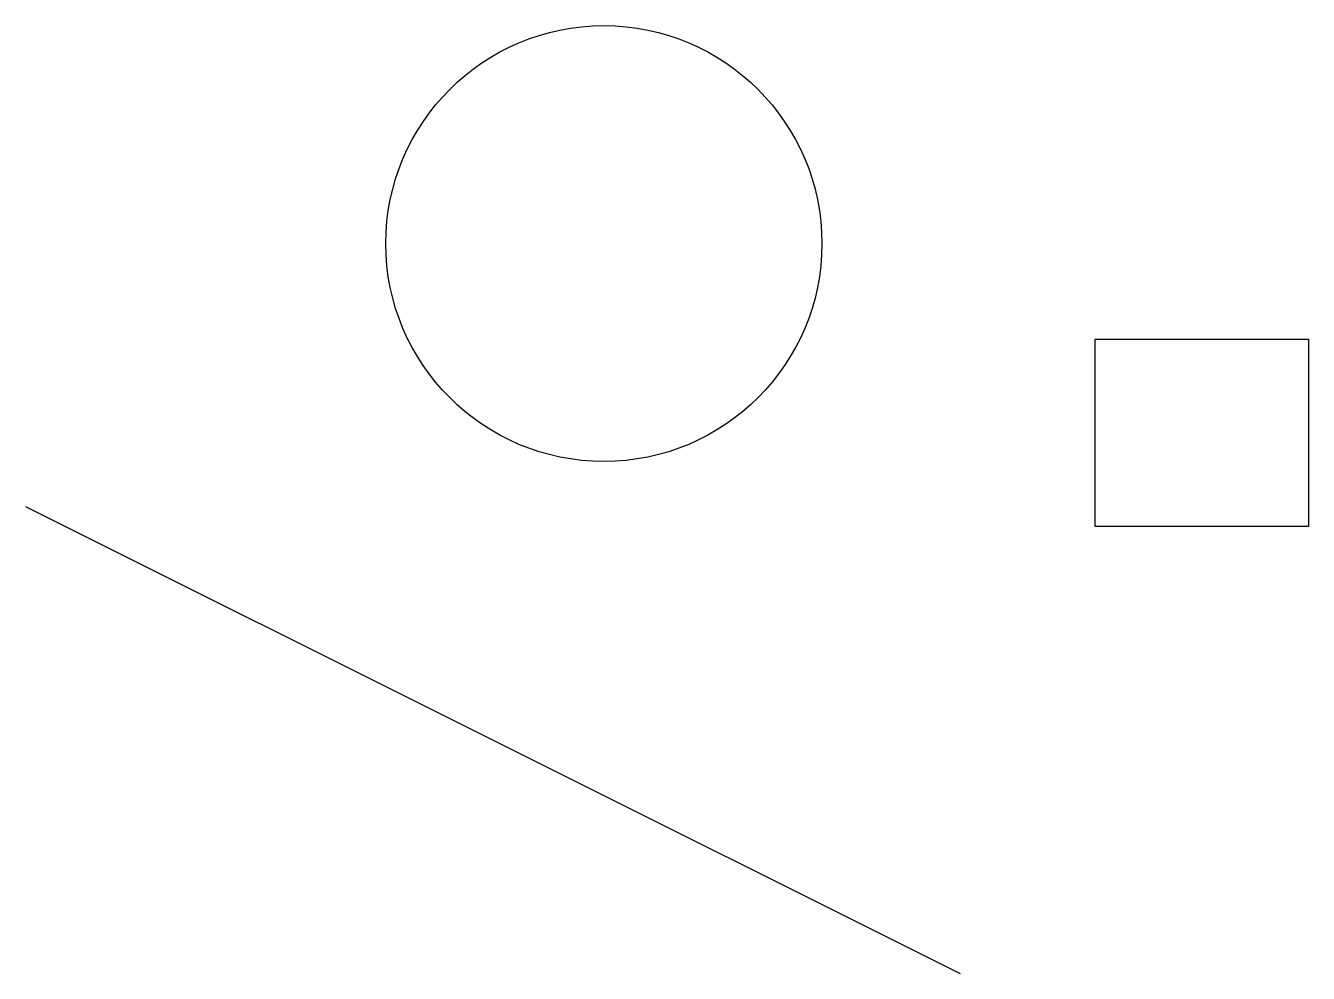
# Model space of a CAD drawing. Header units: inches. Extents: x 7 to 31.1, y 10 to 27.8.
import ezdxf

# ---------------------------------------------------------------- set-up
doc = ezdxf.new("R2010")
doc.units = ezdxf.units.IN
doc.header["$MEASUREMENT"] = 0
picture_1 = doc.add_image_def('image1.png', size_in_pixel=(640, 562))

msp = doc.modelspace()

# ---------------------------------------------------------------- linework, layer by layer
msp.add_line((7.016, 18.803), (24.586, 10.025))
msp.add_circle((17.886, 23.751), 4.099)

# ---------------------------------------------------------------- pictures from other files: only their frames are drawn
image = msp.add_image(picture_1, insert=(27.12, 18.43), size_in_units=(4.01, 3.521))
image.dxf.flags = 7

doc.saveas('drawing.dxf')
